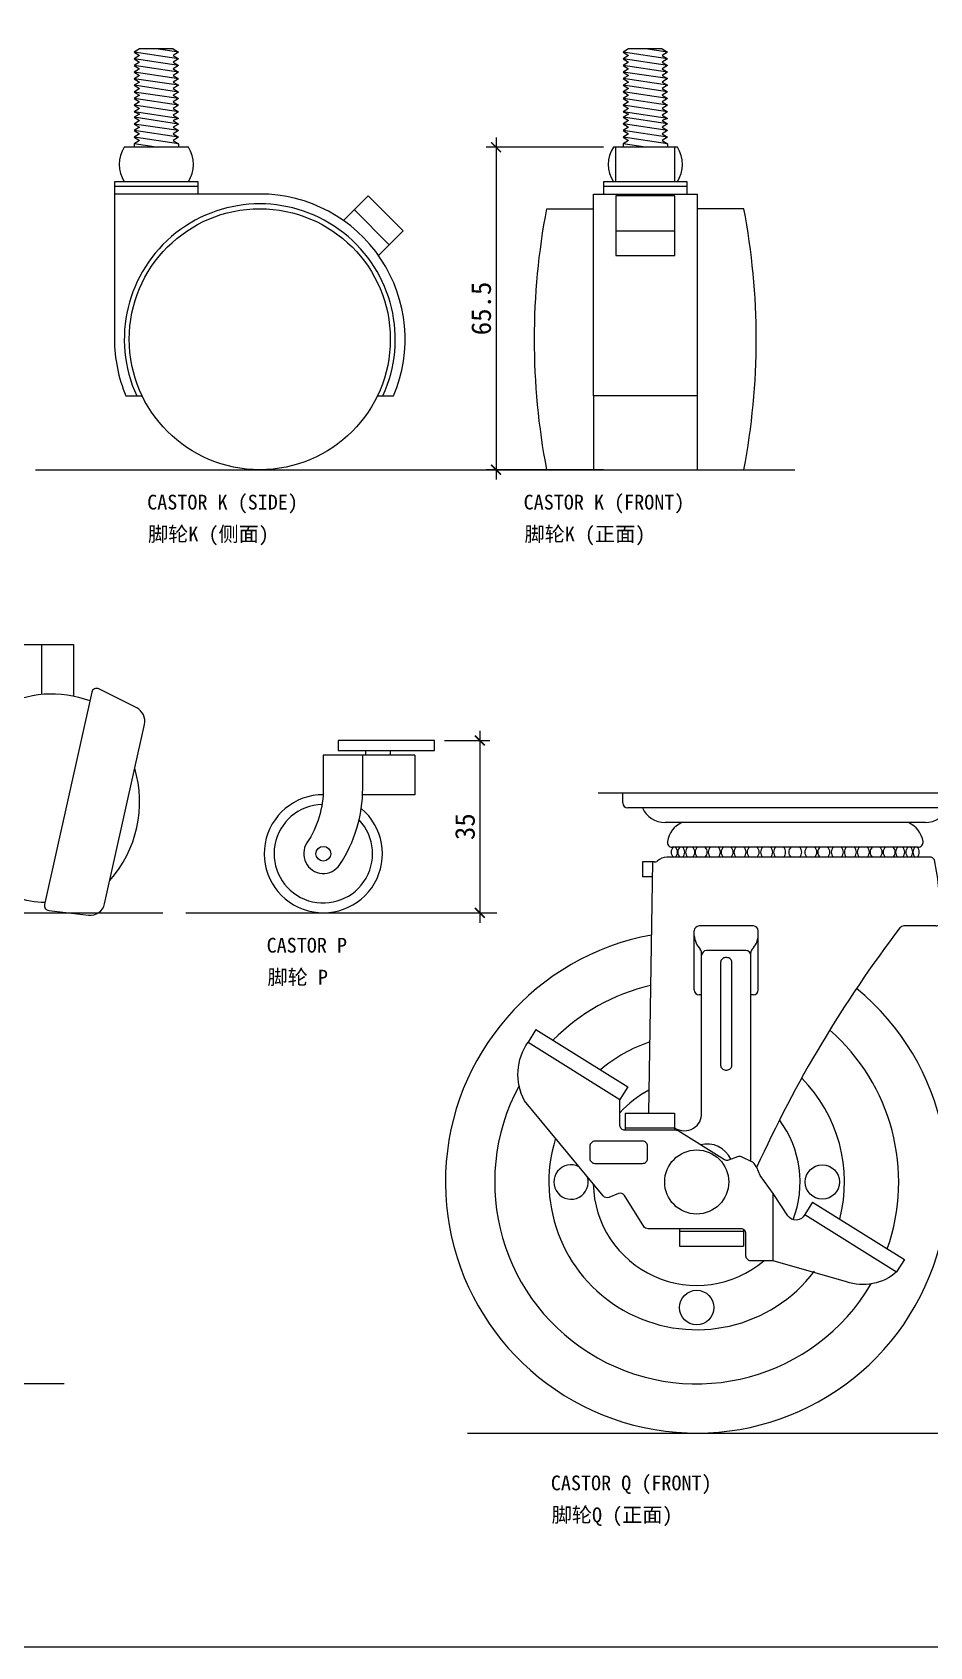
# Model space of a CAD drawing. Header units: millimetres. Extents: x -159360 to -156109, y -82746 to -81402.
# Drawn here: x -159152.2 to -158970, y -81966.7 to -81638.8 of the extents above; entities that cross this region are included whole.
import ezdxf
from ezdxf.enums import TextEntityAlignment as Align

# ---------------------------------------------------------------- set-up
doc = ezdxf.new("R2010")
doc.units = ezdxf.units.MM
doc.header["$LTSCALE"] = 2
doc.header["$MEASUREMENT"] = 0
doc.layers.get('0').update_dxf_attribs({"linetype": 'CONTINUOUS'})
doc.layers.get('Defpoints').update_dxf_attribs({"linetype": 'CONTINUOUS'})
for name, color, linetype in [('FN-DIM', 141, 'CONTINUOUS'), ('LINE1', 41, 'CONTINUOUS'), ('LINE2', 142, 'CONTINUOUS'), ('LINE4', 134, 'CONTINUOUS')]:
    doc.layers.add(name, color=color, linetype=linetype)
doc.layers.add('标注', color=7, linetype='CONTINUOUS', lineweight=25)
doc.styles.add('HZ', font='simfang.ttf')
doc.styles.add('ROMANS', font='romans.shx', dxfattribs={"bigfont": 'hztxt'})
doc.dimstyles.new('DIM2', dxfattribs={"dimscale": 2, "dimtxt": 2, "dimasz": 1, "dimexe": 1, "dimexo": 1, "dimgap": 0.5, "dimtad": 1, "dimdec": 1, "dimzin": 13, "dimdsep": 46, "dimtxsty": 'ROMANS', "dimblk1": 'ARCHTICK', "dimblk2": 'ARCHTICK', "dimsah": 1, "dimcen": 2, "dimdle": 1, "dimclrd": 256, "dimclre": 256, "dimclrt": 22, "dimadec": 0, "dimazin": 0, "dimtfac": 1, "dimtdec": 1, "dimtmove": 2, "dimatfit": 3, "dimldrblk": 'ARCHTICK', "dimfxl": 1, "dimtolj": 1, "dimtzin": 13, "dimarcsym": 0})

# ---------------------------------------------------------------- blocks, each defined once
blk = doc.blocks.new('CASTOR K(SIDE) 脚轮K(侧面)')
for points in [[(6.5, -7, 0.298616), (6.5, 0), (-6.5, 0, 0.298616), (-6.5, -7)], [(44.87, -50.5), (48.17, -50.5, 0.537004), (21, -9.5), (-8.5, -9.5), (-8.5, -39, 0.100448), (-6.17, -50.5), (-2.87, -50.5)]]:
    blk.add_lwpolyline(points, format="xyb")
blk.add_lwpolyline([(8.5, -9.5), (8.5, -7), (-8.5, -7), (-8.5, -9.5)])
blk.add_circle((21, -39), 26.5)
at = {"layer": 'LINE1'}
for p, q in [((-3.43, 20), (-4.5, 19.33)), ((3.43, 20), (-3.43, 20)), ((4.5, 19.33), (0, 20)), ((3.43, 20), (4.5, 19.33)), ((-4.5, 19.33), (-3.43, 18.65)), ((4.5, 17.97), (-4.5, 19.33)), ((-3.43, 18.65), (-4.5, 17.97)), ((-4.5, 17.97), (-3.43, 17.3)), ((4.5, 16.62), (-4.5, 17.97)), ((-3.43, 17.3), (-4.5, 16.62)), ((-4.5, 16.62), (-3.43, 15.95)), ((4.5, 15.28), (-4.5, 16.62)), ((4.5, 19.33), (3.43, 18.65)), ((3.43, 18.65), (4.5, 17.97)), ((4.5, 17.97), (3.43, 17.3)), ((3.43, 17.3), (4.5, 16.62)), ((4.5, 16.62), (3.43, 15.95)), ((-3.43, 15.95), (-4.5, 15.28)), ((-4.5, 15.28), (-3.43, 14.6)), ((4.5, 13.92), (-4.5, 15.28)), ((-3.43, 14.6), (-4.5, 13.92)), ((4.5, 12.58), (-4.5, 13.92)), ((-4.5, 13.92), (-3.43, 13.25)), ((-3.43, 13.25), (-4.5, 12.58)), ((3.43, 15.95), (4.5, 15.28)), ((4.5, 15.28), (3.43, 14.6)), ((3.43, 14.6), (4.5, 13.92)), ((4.5, 13.92), (3.43, 13.25)), ((3.43, 13.25), (4.5, 12.58)), ((-4.5, 12.58), (-3.43, 11.9)), ((4.5, 11.22), (-4.5, 12.58)), ((-3.43, 11.9), (-4.5, 11.22)), ((-4.5, 11.22), (-3.43, 10.55)), ((4.5, 9.88), (-4.5, 11.22)), ((-3.43, 10.55), (-4.5, 9.88)), ((-4.5, 9.88), (-3.43, 9.2)), ((4.5, 8.53), (-4.5, 9.88)), ((4.5, 12.58), (3.43, 11.9)), ((3.43, 11.9), (4.5, 11.22)), ((4.5, 11.22), (3.43, 10.55)), ((3.43, 10.55), (4.5, 9.88)), ((4.5, 9.88), (3.43, 9.2)), ((-3.43, 9.2), (-4.5, 8.53)), ((-4.5, 8.53), (-3.43, 7.85)), ((4.5, 7.17), (-4.5, 8.53)), ((-3.43, 7.85), (-4.5, 7.17)), ((-4.5, 7.17), (-3.43, 6.75)), ((4.5, 5.83), (-4.5, 7.17)), ((-3.43, 6.75), (-4.5, 6.08)), ((3.43, 9.2), (4.5, 8.53)), ((4.5, 8.53), (3.43, 7.85)), ((3.43, 7.85), (4.5, 7.17)), ((4.5, 7.17), (3.43, 6.5)), ((-4.5, 6.08), (-3.43, 5.4)), ((4.5, 4.72), (-4.5, 6.08)), ((-3.43, 5.4), (-4.5, 4.72)), ((-4.5, 4.72), (-3.43, 4.05)), ((4.5, 3.38), (-4.5, 4.72)), ((-3.43, 4.05), (-4.5, 3.38)), ((-4.5, 3.38), (-3.43, 2.7)), ((4.5, 2.03), (-4.5, 3.38)), ((3.43, 6.5), (4.5, 5.83)), ((4.5, 5.83), (3.43, 5.4)), ((3.43, 5.4), (4.5, 4.72)), ((4.5, 4.72), (3.43, 4.05)), ((3.43, 4.05), (4.5, 3.38)), ((4.5, 3.38), (3.43, 2.7)), ((-3.43, 2.7), (-4.5, 2.03)), ((-4.5, 2.03), (-3.43, 1.35)), ((4.5, 0.67), (-4.5, 2.03)), ((-3.43, 1.35), (-4.5, 0.67)), ((-4.5, 0.67), (-4.5, 0)), ((0, 0), (-4.5, 0.67)), ((3.43, 2.7), (4.5, 2.03)), ((4.5, 2.03), (3.43, 1.35)), ((3.43, 1.35), (4.5, 0.67)), ((4.5, 0.67), (4.5, 0)), ((8.5, -8), (-8.5, -8)), ((38.02, -14.91), (43.03, -9.9)), ((47.27, -19.8), (40.2, -12.73)), ((50.1, -16.97), (43.03, -9.9)), ((45.09, -21.98), (50.1, -16.97))]:
    blk.add_line(p, q, dxfattribs=at)
blk.add_arc((21, -39), 27.5, 335.2801, 204.7199, dxfattribs=at)
blk = doc.blocks.new('CASTOR P')
for p, q in [((-12.79, -3), (-12.79, -11)), ((5.81, -3), (-12.79, -3)), ((5.81, -3), (5.81, -11)), ((5.81, -11), (-4.82, -11))]:
    blk.add_line(p, q)
blk.add_lwpolyline([(-9.79, -2), (9.79, -2), (9.79, 0), (-9.79, 0)], close=True)
blk.add_lwpolyline([(-12.79, -9.73, -0.147477), (-16.12, -20.79, 1), (-9.46, -25.21, 0.147477), (-4.79, -9.73), (-4.79, -3)], format="xyb")
blk.add_arc((-12.79, -23), 12, 90, 50.0633)
at = {"layer": 'LINE1'}
for p, q in [((-4.15, -3), (-4.15, -2)), ((0.85, -3), (0.85, -2))]:
    blk.add_line(p, q, dxfattribs=at)
blk.add_circle((-12.79, -23), 1.5, dxfattribs=at)
blk.add_arc((-12.79, -23), 10, 91.5423, 43.4398, dxfattribs=at)
blk = doc.blocks.new('CASTOR O')
blk.add_lwpolyline([(-6.5, -11.53), (-6.5, 0), (6.5, 0), (6.5, -10.43)])
blk.add_lwpolyline([(11.6, -9.01, 0.488658), (10.17, -9.69), (0.6, -52.79, 0.443016), (1.45, -54), (9.5, -54.98, 0.385573), (12.8, -52.65), (20.88, -16.22, 0.343894), (19.3, -12.88)], format="xyb", close=True)
blk.add_lwpolyline([(0.69, -52.39, -0.077593), (-5.15, -51.39, -0.273181), (-6.63, -48.72, 0.064808), (-9.96, -16.09, -0.338437), (-8.51, -12.74, -0.221169), (9.79, -11.39)], format="xyb")
for centre, radius, start, end in [((7.07, -30.55), 21.75, 140.9437, 230.7524), ((-4.18, -31.96), 24.08, 318.4379, 16.5499)]:
    blk.add_arc(centre, radius, start, end)
at = {"layer": 'LINE1'}
blk.add_line((0, 0), (0, -10.08), dxfattribs=at)
blk = doc.blocks.new('CASTOR K(FRONT) 脚轮K(正面)')
for points in [[(6.5, -7, 0.298616), (6.5, 0), (-6.5, 0, 0.298616), (-6.5, -7)], [(-10.5, -50.5), (-10.5, -65.5), (-20, -65.5, -0.094359), (-20, -12.5), (-10.5, -12.5)], [(10.5, -50.5), (10.5, -65.5), (20, -65.5, 0.094359), (20, -12.5), (10.5, -12.5)]]:
    blk.add_lwpolyline(points, format="xyb")
blk.add_lwpolyline([(-10.5, -9.5), (10.5, -9.5), (10.5, -50.5), (-10.5, -50.5)], close=True)
blk.add_lwpolyline([(8.5, -9.5), (8.5, -7), (-8.5, -7), (-8.5, -9.5)])
at = {"layer": 'LINE1'}
for p, q in [((-3.43, 20), (-4.5, 19.33)), ((3.43, 20), (-3.43, 20)), ((4.5, 19.33), (0, 20)), ((3.43, 20), (4.5, 19.33)), ((4.5, 17.98), (-4.5, 19.33)), ((-4.5, 19.33), (-3.43, 18.65)), ((-3.43, 18.65), (-4.5, 17.98)), ((4.5, 16.63), (-4.5, 17.98)), ((-4.5, 17.98), (-3.43, 17.3)), ((-3.43, 17.3), (-4.5, 16.63)), ((4.5, 15.28), (-4.5, 16.63)), ((-4.5, 16.63), (-3.43, 15.95)), ((4.5, 19.33), (3.43, 18.65)), ((3.43, 18.65), (4.5, 17.98)), ((4.5, 17.98), (3.43, 17.3)), ((3.43, 17.3), (4.5, 16.63)), ((4.5, 16.63), (3.43, 15.95)), ((-3.43, 15.95), (-4.5, 15.28)), ((4.5, 13.93), (-4.5, 15.28)), ((-4.5, 15.28), (-3.43, 14.6)), ((-3.43, 14.6), (-4.5, 13.93)), ((4.5, 12.58), (-4.5, 13.93)), ((-4.5, 13.93), (-3.43, 13.25)), ((-3.43, 13.25), (-4.5, 12.58)), ((3.43, 15.95), (4.5, 15.28)), ((4.5, 15.28), (3.43, 14.6)), ((3.43, 14.6), (4.5, 13.93)), ((4.5, 13.93), (3.43, 13.25)), ((3.43, 13.25), (4.5, 12.58)), ((4.5, 11.23), (-4.5, 12.58)), ((-4.5, 12.58), (-3.43, 11.9)), ((-3.43, 11.9), (-4.5, 11.23)), ((4.5, 9.88), (-4.5, 11.23)), ((-4.5, 11.23), (-3.43, 10.55)), ((-3.43, 10.55), (-4.5, 9.88)), ((4.5, 8.53), (-4.5, 9.88)), ((-4.5, 9.88), (-3.43, 9.2)), ((4.5, 12.58), (3.43, 11.9)), ((3.43, 11.9), (4.5, 11.23)), ((4.5, 11.23), (3.43, 10.55)), ((3.43, 10.55), (4.5, 9.88)), ((4.5, 9.88), (3.43, 9.2)), ((-3.43, 9.2), (-4.5, 8.53)), ((4.5, 7.18), (-4.5, 8.53)), ((-4.5, 8.53), (-3.43, 7.85)), ((-3.43, 7.85), (-4.5, 7.18)), ((4.5, 5.83), (-4.5, 7.18)), ((-4.5, 7.18), (-3.43, 6.75)), ((-3.43, 6.75), (-4.5, 6.08)), ((3.43, 9.2), (4.5, 8.53)), ((4.5, 8.53), (3.43, 7.85)), ((3.43, 7.85), (4.5, 7.18)), ((4.5, 7.18), (3.43, 6.5)), ((4.5, 4.73), (-4.5, 6.08)), ((-4.5, 6.08), (-3.43, 5.4)), ((-3.43, 5.4), (-4.5, 4.73)), ((4.5, 3.38), (-4.5, 4.73)), ((-4.5, 4.73), (-3.43, 4.05)), ((-3.43, 4.05), (-4.5, 3.38)), ((4.5, 2.03), (-4.5, 3.38)), ((-4.5, 3.38), (-3.43, 2.7)), ((3.43, 6.5), (4.5, 5.83)), ((4.5, 5.83), (3.43, 5.4)), ((3.43, 5.4), (4.5, 4.73)), ((4.5, 4.73), (3.43, 4.05)), ((3.43, 4.05), (4.5, 3.38)), ((4.5, 3.38), (3.43, 2.7)), ((-6, -7), (-6, 0)), ((-3.43, 2.7), (-4.5, 2.03)), ((4.5, 0.68), (-4.5, 2.03)), ((-4.5, 2.03), (-3.43, 1.35)), ((-3.43, 1.35), (-4.5, 0.68)), ((0, 0), (-4.5, 0.68)), ((-4.5, 0.68), (-4.5, 0)), ((3.43, 2.7), (4.5, 2.03)), ((4.5, 2.03), (3.43, 1.35)), ((3.43, 1.35), (4.5, 0.68)), ((4.5, 0.68), (4.5, 0)), ((6, -7), (6, 0)), ((8.5, -8), (-8.5, -8)), ((-6, -16.97), (6, -16.97))]:
    blk.add_line(p, q, dxfattribs=at)
blk.add_lwpolyline([(-6, -21.98), (6, -21.98), (6, -9.9), (-6, -9.9)], close=True, dxfattribs=at)
blk = doc.blocks.new('CASTOR Q 脚轮Q')
at = {"layer": 'LINE1'}
for p, q in [((106.54, 130), (26.54, 130)), ((31.54, 128), (31.54, 130)), ((101.54, 128), (101.54, 130)), ((198.93, 130), (118.93, 130)), ((123.93, 128), (123.93, 130)), ((193.93, 128), (193.93, 130)), ((100.54, 127), (32.54, 127)), ((35.54, 127), (35.54, 127)), ((97.54, 127), (97.54, 127)), ((192.93, 127), (124.93, 127)), ((92.96, 124), (40.12, 124)), ((184.93, 124), (132.93, 124)), ((91.51, 119), (41.58, 119)), ((183.9, 119), (133.97, 119)), ((35.54, 116), (35.54, 113)), ((37.93, 116), (35.54, 116)), ((37.54, 116), (36.77, 65)), ((93.89, 117), (40.48, 117)), ((132.87, 116), (132.87, 96.31)), ((183.99, 117), (133.87, 117)), ((139.93, 116), (139.93, 41)), ((177.93, 116), (177.93, 41)), ((184.99, 116), (184.99, 96.31)), ((37.49, 113), (35.54, 113)), ((142.93, 113), (142.93, 41)), ((173.93, 114), (143.93, 114)), ((150.93, 112), (150.93, 111)), ((172.93, 113), (151.93, 113)), ((173.93, 112), (173.93, 104.02)), ((174.93, 113), (174.93, 41)), ((169.93, 110), (151.93, 110)), ((170.93, 109), (170.93, 101.55)), ((46.04, 90), (46.04, 102)), ((58.04, 103), (47.04, 103)), ((59.04, 90), (59.04, 102)), ((95.1, 103), (88.59, 103)), ((150.93, 102), (166.93, 102)), ((174.74, 103.04), (174.93, 103)), ((177.93, 102.42), (181.12, 101.8)), ((147.93, 3), (147.93, 99)), ((169.93, 99), (169.93, 3)), ((171.74, 100.56), (174.93, 99.94)), ((177.93, 99.36), (178.12, 99.32)), ((181.93, 100.82), (181.93, 41)), ((47.54, 65.05), (47.54, 97.59)), ((56.54, 98), (48.54, 98)), ((57.54, 55.17), (57.54, 97.59)), ((132.87, 96.31), (139.93, 62)), ((178.93, 98.34), (178.93, 39)), ((184.99, 96.31), (181.93, 81.44)), ((47.54, 89), (47.04, 89)), ((58.04, 89), (57.54, 89)), ((13.9, 81.98), (12.31, 79.43)), ((13.9, 81.98), (32.56, 70.33)), ((12.31, 79.43), (30.97, 67.78)), ((182.93, 80.71), (203.65, 80.71)), ((204.65, 79.71), (204.65, 68.78)), ((184.65, 77.16), (184.65, 41)), ((185.65, 78.16), (203.65, 78.16)), ((32.56, 70.33), (30.97, 67.78)), ((184.65, 67.78), (203.65, 67.78)), ((32.04, 65), (32.04, 61.5)), ((32.04, 65), (42.04, 65)), ((42.04, 65), (42.04, 61.5)), ((179.93, 65), (181.93, 65)), ((184.65, 65), (185.65, 65)), ((186.65, 64), (186.65, 63)), ((32.04, 62), (42.04, 62)), ((184.65, 62), (185.65, 62)), ((185.25, 60.52), (184.65, 60.89)), ((186.56, 56.2), (185.25, 60.52)), ((137.93, 56), (137.93, 47)), ((139.93, 57), (138.93, 57)), ((143.93, 56), (142.93, 56)), ((143.93, 58), (143.93, 44)), ((143.93, 56.96), (147.93, 56.96)), ((147.93, 59), (144.93, 59)), ((169.93, 59), (172.93, 59)), ((173.93, 56.96), (169.93, 56.96)), ((173.93, 58), (173.93, 44)), ((173.93, 56), (174.93, 56)), ((177.93, 57), (178.93, 57)), ((143.93, 51), (147.93, 51)), ((173.93, 51), (169.93, 51)), ((189.81, 45.45), (188.61, 49.41)), ((62.05, 35), (62.05, 48.68)), ((70.04, 46.93), (68.46, 44.39)), ((70.04, 46.93), (88.71, 35.28)), ((139.93, 46), (138.93, 46)), ((143.93, 47), (142.93, 47)), ((173.93, 47), (174.93, 47)), ((177.93, 46), (178.93, 46)), ((68.46, 44.39), (87.12, 32.74)), ((143.93, 45.04), (147.93, 45.04)), ((147.93, 43), (144.93, 43)), ((173.93, 45.04), (169.93, 45.04)), ((169.93, 43), (172.93, 43)), ((190.73, 44.74), (190.69, 44.74)), ((191.65, 43.74), (191.65, 29.89)), ((191.65, 43.12), (210.65, 43.12)), ((191.76, 45.66), (210.65, 45.66)), ((211.65, 44.66), (211.65, 32.47)), ((43.04, 41.5), (43.04, 38)), ((43.04, 41), (56.04, 41)), ((56.04, 41.37), (56.04, 38)), ((142.93, 41), (139.93, 41)), ((177.93, 41), (174.93, 41)), ((181.93, 41), (185.65, 41)), ((186.65, 40), (186.65, 39)), ((43.04, 38), (56.04, 38)), ((179.93, 38), (185.65, 38)), ((181.93, 38), (181.93, 36)), ((184.65, 38), (184.65, 35)), ((88.71, 35.28), (87.12, 32.74)), ((184.65, 35), (182.93, 35)), ((184.65, 35), (186.53, 34)), ((186.53, 34), (188.65, 29.89)), ((192.36, 31.01), (191.65, 29.89)), ((193.2, 31.47), (210.65, 31.47)), ((190.65, 28.89), (189.65, 28.89)), ((166.93, 0), (150.93, 0))]:
    blk.add_line(p, q, dxfattribs=at)
for points in [[(52.39, 73.74), (52.69, 73.74, 0.414214), (53.69, 74.74), (53.69, 95.58, 0.414214), (52.69, 96.58), (52.39, 96.58, 0.414214), (51.39, 95.58), (51.39, 74.74, 0.414214)], [(25.86, 54.78), (35.56, 54.78, 0.414214), (36.56, 55.78), (36.56, 58.28, 0.414214), (35.56, 59.28), (25.86, 59.28, 0.414214), (24.86, 58.28), (24.86, 55.78, 0.414214)]]:
    blk.add_lwpolyline(points, format="xyb", close=True, dxfattribs=at)
for points in [[(87.12, 32.74, -0.271488), (76.93, 30.74), (62.05, 35), (57.54, 35, -0.414214), (56.54, 36), (56.54, 40.5, 0.414214), (55.54, 41.5), (36.66, 41.5, -0.258511), (35.81, 41.97), (31.88, 48.26, 0.36281), (30.66, 48.66), (28.7, 47.87, -0.325886), (27.56, 48.16), (11.58, 67.5, -0.278323), (12.31, 79.43)], [(68.46, 44.39, -0.590386), (65.02, 44.16), (62.05, 48.68), (59.42, 52.31), (58.72, 53.94), (58.21, 54.74, 0.116845), (57.85, 55.03), (55.61, 56.08, 0.201831), (54.83, 56.11), (53.01, 55.43, -0.218911), (52.17, 55.49), (42.77, 61.38, 0.126544), (42.28, 61.5), (31.97, 61.5, -0.414214), (30.97, 62.5), (30.97, 67.78)]]:
    blk.add_lwpolyline(points, format="xyb", dxfattribs=at)
for centre, radius in [((46.54, 51), 6.5), ((72.04, 51), 3.5), ((46.54, 25.5), 3.5)]:
    blk.add_circle(centre, radius, dxfattribs=at)
for centre, radius, start, end in [((32.54, 128), 1, 180, 270), ((100.54, 128), 1, 270, 360), ((124.93, 128), 1, 180, 270), ((192.93, 128), 1, 270, 360), ((40.12, 129), 5, 203.5782, 270), ((92.96, 129), 5, 270, 336.4218), ((132.93, 129), 5, 203.5782, 270), ((184.93, 129), 5, 270, 336.4218), ((45.58, 119.38), 5.05, 113.7984, 171.1521), ((87.5, 119.38), 5.05, 8.8479, 66.2016), ((137.97, 119.38), 5.05, 113.7984, 171.1521), ((179.89, 119.38), 5.05, 8.8479, 66.2016), ((41.58, 120), 1, 171.1521, 270), ((41.58, 120), 1, 171.1521, 270), ((42.66, 118), 1.31, 130.3248, 229.6752), ((41.34, 118), 1.31, 310.3248, 49.6752), ((44, 118), 1.31, 130.3248, 229.6752), ((42.79, 118), 1.31, 310.3248, 49.6752), ((45.61, 118), 1.31, 130.3248, 229.6752), ((44.86, 118), 1.31, 310.3248, 49.6752), ((47.54, 118), 1.31, 130.3248, 229.6752), ((47.38, 118), 1.31, 310.3248, 49.6752), ((50.2, 118), 1.31, 130.3248, 229.6752), ((50.04, 118), 1.31, 310.3248, 49.6752), ((52.8, 118), 1.31, 130.3248, 229.6752), ((52.64, 118), 1.31, 310.3248, 49.6752), ((55.42, 118), 1.31, 130.3248, 229.6752), ((55.26, 118), 1.31, 310.3248, 49.6752), ((58.09, 118), 1.31, 130.3248, 229.6752), ((57.93, 118), 1.31, 310.3248, 49.6752), ((60.82, 118), 1.31, 130.3248, 229.6752), ((60.66, 118), 1.31, 310.3248, 49.6752), ((63.45, 118), 1.31, 130.3248, 229.6752), ((63.29, 118), 1.31, 310.3248, 49.6752), ((66.53, 118), 1.31, 130.3248, 229.6752), ((66.55, 118), 1.31, 310.3248, 49.6752), ((69.79, 118), 1.31, 130.3248, 229.6752), ((69.63, 118), 1.31, 310.3248, 49.6752), ((72.42, 118), 1.31, 130.3248, 229.6752), ((72.26, 118), 1.31, 310.3248, 49.6752), ((75.15, 118), 1.31, 130.3248, 229.6752), ((75, 118), 1.31, 310.3248, 49.6752), ((77.82, 118), 1.31, 130.3248, 229.6752), ((77.66, 118), 1.31, 310.3248, 49.6752), ((80.45, 118), 1.31, 130.3248, 229.6752), ((80.29, 118), 1.31, 310.3248, 49.6752), ((83.04, 118), 1.31, 130.3248, 229.6752), ((82.88, 118), 1.31, 310.3248, 49.6752), ((85.7, 118), 1.31, 130.3248, 229.6752), ((85.54, 118), 1.31, 310.3248, 49.6752), ((88.23, 118), 1.31, 130.3248, 229.6752), ((87.47, 118), 1.31, 310.3248, 49.6752), ((90.29, 118), 1.31, 130.3248, 229.6752), ((89.08, 118), 1.31, 310.3248, 49.6752), ((91.74, 118), 1.31, 130.3248, 229.6752), ((90.42, 118), 1.31, 310.3248, 49.6752), ((91.51, 120), 1, 270, 8.8479), ((133.97, 120), 1, 171.1521, 270), ((133.97, 120), 1, 171.1521, 270), ((135.05, 118), 1.31, 130.3248, 229.6752), ((133.73, 118), 1.31, 310.3248, 49.6752), ((136.39, 118), 1.31, 130.3248, 229.6752), ((135.18, 118), 1.31, 310.3248, 49.6752), ((138, 118), 1.31, 130.3248, 229.6752), ((137.25, 118), 1.31, 310.3248, 49.6752), ((139.93, 118), 1.31, 130.3248, 229.6752), ((139.77, 118), 1.31, 310.3248, 49.6752), ((142.59, 118), 1.31, 130.3248, 229.6752), ((142.43, 118), 1.31, 310.3248, 49.6752), ((145.19, 118), 1.31, 130.3248, 229.6752), ((145.03, 118), 1.31, 310.3248, 49.6752), ((147.81, 118), 1.31, 130.3248, 229.6752), ((147.65, 118), 1.31, 310.3248, 49.6752), ((150.48, 118), 1.31, 130.3248, 229.6752), ((150.32, 118), 1.31, 310.3248, 49.6752), ((153.21, 118), 1.31, 130.3248, 229.6752), ((153.05, 118), 1.31, 310.3248, 49.6752), ((155.84, 118), 1.31, 130.3248, 229.6752), ((155.68, 118), 1.31, 310.3248, 49.6752), ((158.92, 118), 1.31, 130.3248, 229.6752), ((158.94, 118), 1.31, 310.3248, 49.6752), ((162.18, 118), 1.31, 130.3248, 229.6752), ((162.02, 118), 1.31, 310.3248, 49.6752), ((164.81, 118), 1.31, 130.3248, 229.6752), ((164.65, 118), 1.31, 310.3248, 49.6752), ((167.54, 118), 1.31, 130.3248, 229.6752), ((167.39, 118), 1.31, 310.3248, 49.6752), ((170.21, 118), 1.31, 130.3248, 229.6752), ((170.05, 118), 1.31, 310.3248, 49.6752), ((172.84, 118), 1.31, 130.3248, 229.6752), ((172.68, 118), 1.31, 310.3248, 49.6752), ((175.43, 118), 1.31, 130.3248, 229.6752), ((175.27, 118), 1.31, 310.3248, 49.6752), ((178.09, 118), 1.31, 130.3248, 229.6752), ((177.93, 118), 1.31, 310.3248, 49.6752), ((180.62, 118), 1.31, 130.3248, 229.6752), ((179.86, 118), 1.31, 310.3248, 49.6752), ((182.69, 118), 1.31, 130.3248, 229.6752), ((181.47, 118), 1.31, 310.3248, 49.6752), ((184.13, 118), 1.31, 130.3248, 229.6752), ((182.81, 118), 1.31, 310.3248, 49.6752), ((183.9, 120), 1, 270, 8.8479), ((37.93, 117), 1, 270, 309.1861), ((40.78, 113.51), 3.5, 94.836, 129.1861), ((93.89, 116), 1, 25.9291, 90), ((31.36, 103.48), 64.74, 0.4763, 11.5434), ((133.87, 116), 1, 90, 180), ((140.93, 116), 1, 90, 180), ((176.93, 116), 1, 0, 90), ((183.99, 116), 1, 0, 90), ((143.93, 113), 1, 90, 180), ((151.93, 112), 1, 90, 180), ((172.93, 112), 1, 0, 90), ((173.93, 113), 1, 0, 90), ((151.93, 111), 1, 180, 270), ((169.93, 109), 1, 0, 90), ((47.04, 102), 1, 90, 180), ((58.04, 102), 1, 360, 90), ((287.66, -49.84), 251.37, 142.6663, 155.6156), ((88.59, 102), 1, 90, 142.6663), ((95.1, 104), 1, 270, 1.2076), ((150.93, 99), 3, 90, 180), ((166.93, 99), 3, 0, 90), ((174.93, 104.02), 1, 180, 259.013), ((180.93, 100.82), 1, 0, 79.013), ((46.54, 51), 51, 100.3672, 50.4665), ((50.75, 101.47), 4.73, 185.3437, 222.7316), ((54.33, 101.47), 4.73, 317.2684, 354.6563), ((171.93, 101.55), 1, 180, 259.013), ((177.93, 98.34), 1, 0, 79.013), ((46.54, 97.59), 1, 0, 42.7316), ((48.54, 97), 1, 90, 180), ((56.54, 97), 1, 0, 90), ((58.54, 97.59), 1, 137.2684, 180), ((46.54, 51), 41, 103.1764, 135.3562), ((47.04, 90), 1, 180, 270), ((58.04, 90), 1, 270, 0), ((46.54, 51), 30, 108.5304, 130.5825), ((46.54, 51), 41, 340.6991, 48.7992), ((182.93, 79.71), 1, 90, 180), ((203.65, 79.71), 1, 0, 90), ((203.65, 79.16), 1, 270, 0), ((185.65, 77.16), 1, 90, 180), ((46.54, 51), 41, 151.5404, 329.6564), ((46.54, 51), 21, 117.4957, 137.8412), ((46.54, 51), 30, 345.4728, 44.7247), ((203.65, 68.78), 1, 270, 360), ((44.16, 64.85), 3.39, 300.1649, 3.4202), ((46.54, 51), 21, 338.61, 36.8589), ((179.93, 64), 1, 90, 180), ((185.65, 64), 1, 0, 90), ((185.65, 63), 1, 270, 0), ((46.54, 51), 30, 162.8009, 322.8452), ((44.02, 65.09), 3.67, 237.4424, 300.1649), ((48.62, 53.34), 5.38, 24.966, 104.4177), ((138.93, 56), 1, 90, 180), ((144.93, 58), 1, 90, 180), ((172.93, 58), 1, 0, 90), ((181.62, 51), 7.17, 295.0159, 64.9841), ((21.04, 51), 3.5, 62.7081, 16.4674), ((46.54, 51), 21, 181.0786, 310.3676), ((138.93, 47), 1, 180, 270), ((144.93, 44), 1, 180, 270), ((172.93, 44), 1, 270, 0), ((190.77, 45.74), 1, 196.8322, 265.3198), ((190.65, 43.74), 1, 0, 85.3198), ((191.76, 44.66), 1, 90, 175.8553), ((210.65, 44.66), 1, 0, 90), ((210.65, 44.12), 1, 270, 0), ((185.65, 40), 1, 0, 90), ((179.93, 39), 1, 180, 270), ((185.65, 39), 1, 270, 0), ((182.93, 36), 1, 180, 270), ((189.65, 29.89), 1, 180, 270), ((190.65, 29.89), 1, 270, 0), ((193.2, 30.47), 1, 90, 147.612), ((210.65, 32.47), 1, 270, 0), ((150.93, 3), 3, 180, 270), ((166.93, 3), 3, 270, 360)]:
    blk.add_arc(centre, radius, start, end, dxfattribs=at)
blk = doc.blocks.new('_ARCHTICK')
at = {"color": 0, "linetype": 'ByBlock', "const_width": 0.15}
blk.add_lwpolyline([(-0.5, -0.5), (0.5, 0.5)], dxfattribs=at)
blk = doc.blocks.new('*D255')
at = {"layer": 'Defpoints', "color": 0, "ltscale": 5, "transparency": 16777216}
for p in [(-159034.25, -81662.15), (-159058.06, -81727.65), (-159034.25, -81727.65)]:
    blk.add_point(p, dxfattribs=at)
at = {"layer": 'FN-DIM', "lineweight": -2, "ltscale": 5, "transparency": 16777216}
for p, q in [((-159058.06, -81660.15), (-159058.06, -81729.65)), ((-159036.25, -81662.15), (-159060.06, -81662.15)), ((-159036.25, -81727.65), (-159060.06, -81727.65))]:
    blk.add_line(p, q, dxfattribs=at)
at = {"layer": 'FN-DIM', "lineweight": -2, "ltscale": 5, "transparency": 16777216, "xscale": 2, "yscale": 2, "zscale": 2}
for p, rotation in [((-159058.06, -81662.15), 90), ((-159058.06, -81727.65), 270)]:
    blk.add_blockref('_ARCHTICK', p, dxfattribs=dict(at, rotation=rotation))
at = {"layer": 'FN-DIM', "color": 22, "ltscale": 5, "transparency": 16777216, "insert": (-159061.06, -81694.9), "char_height": 4, "attachment_point": 5, "rotation": 90, "style": 'HZ'}
blk.add_mtext('\\A1;65.5', dxfattribs=at)
blk = doc.blocks.new('*D260')
at = {"layer": 'Defpoints', "color": 0, "ltscale": 5, "transparency": 16777216}
for p in [(-159070.54, -81782.65), (-159070.54, -81817.65), (-159061.35, -81817.65)]:
    blk.add_point(p, dxfattribs=at)
at = {"layer": 'FN-DIM', "lineweight": -2, "ltscale": 5, "transparency": 16777216}
for p, q in [((-159068.54, -81782.65), (-159059.35, -81782.65)), ((-159061.35, -81780.65), (-159061.35, -81819.65)), ((-159068.54, -81817.65), (-159059.35, -81817.65))]:
    blk.add_line(p, q, dxfattribs=at)
at = {"layer": 'FN-DIM', "lineweight": -2, "ltscale": 5, "transparency": 16777216, "xscale": 2, "yscale": 2, "zscale": 2}
for p, rotation in [((-159061.35, -81782.65), 90), ((-159061.35, -81817.65), 270)]:
    blk.add_blockref('_ARCHTICK', p, dxfattribs=dict(at, rotation=rotation))
at = {"layer": 'FN-DIM', "color": 22, "ltscale": 5, "transparency": 16777216, "insert": (-159064.35, -81800.15), "char_height": 4, "attachment_point": 5, "rotation": 90, "style": 'HZ'}
blk.add_mtext('\\A1;35', dxfattribs=at)

msp = doc.modelspace()

# ---------------------------------------------------------------- linework, layer by layer
at = {"layer": 'Defpoints', "color": 0}
msp.add_lwpolyline([(-158547.56, -81793.92), (-158547.56, -81402.01), (-159360.06, -81402.01), (-159360.06, -81966.71), (-158547.56, -81966.71), (-158547.56, -81793.92)], close=True, dxfattribs=at)
at = {"layer": 'LINE4', "color": 0}
for p, q in [((-159151.54, -81727.65), (-158997.43, -81727.65)), ((-159185.3, -81817.65), (-159125.71, -81817.65)), ((-159121.04, -81817.65), (-159057.91, -81817.65)), ((-159330.06, -81913.27), (-159145.72, -81913.27)), ((-159063.87, -81923.32), (-158854.2, -81923.32))]:
    msp.add_line(p, q, dxfattribs=at)

# ---------------------------------------------------------------- block references
at = {"color": 0}
msp.add_blockref('CASTOR Q 脚轮Q', (-159063.87, -81923.32), dxfattribs=at)
at = {"layer": 'LINE2', "color": 0}
for name, p in [('CASTOR K(SIDE) 脚轮K(侧面)', (-159127.02, -81662.15)), ('CASTOR K(FRONT) 脚轮K(正面)', (-159027.75, -81662.15)), ('CASTOR O', (-159150.31, -81763.16)), ('CASTOR P', (-159080.33, -81782.65))]:
    msp.add_blockref(name, p, dxfattribs=at)

# ---------------------------------------------------------------- texts
at = {"layer": '标注', "color": 0, "style": 'HZ'}
for s, p in [('CASTOR K (SIDE) ', (-159128.88, -81732.73)), ('CASTOR K (FRONT) ', (-159052.47, -81732.73)), ('脚轮K (侧面)', (-159128.7, -81739.21)), ('脚轮K (正面)', (-159052.28, -81739.21)), ('CASTOR P ', (-159104.64, -81822.73)), ('脚轮 P', (-159104.45, -81829.21)), ('CASTOR Q (FRONT)  ', (-159046.94, -81931.94)), ('脚轮Q (正面)', (-159046.76, -81938.42))]:
    msp.add_text(s, height=3, dxfattribs=at).set_placement(p, align=Align.TOP_LEFT)

# ---------------------------------------------------------------- dimensions: what is measured, and where the dimension line sits
at = {"layer": 'FN-DIM', "color": 0, "ltscale": 5}
for base, p1, p2, picture, middle in [((-159058.06, -81727.65), (-159034.25, -81662.15), (-159034.25, -81727.65), '*D255', (-159061.06, -81694.9)), ((-159061.35, -81817.65), (-159070.54, -81782.65), (-159070.54, -81817.65), '*D260', (-159064.35, -81800.15))]:
    dim = msp.add_linear_dim(base=base, p1=p1, p2=p2, angle=90, dimstyle='DIM2', override={"dimtxsty": 'HZ'}, dxfattribs=at)
    dim.commit()
    dim.dimension.update_dxf_attribs({"geometry": picture, "text_midpoint": middle})

doc.saveas('drawing.dxf')
